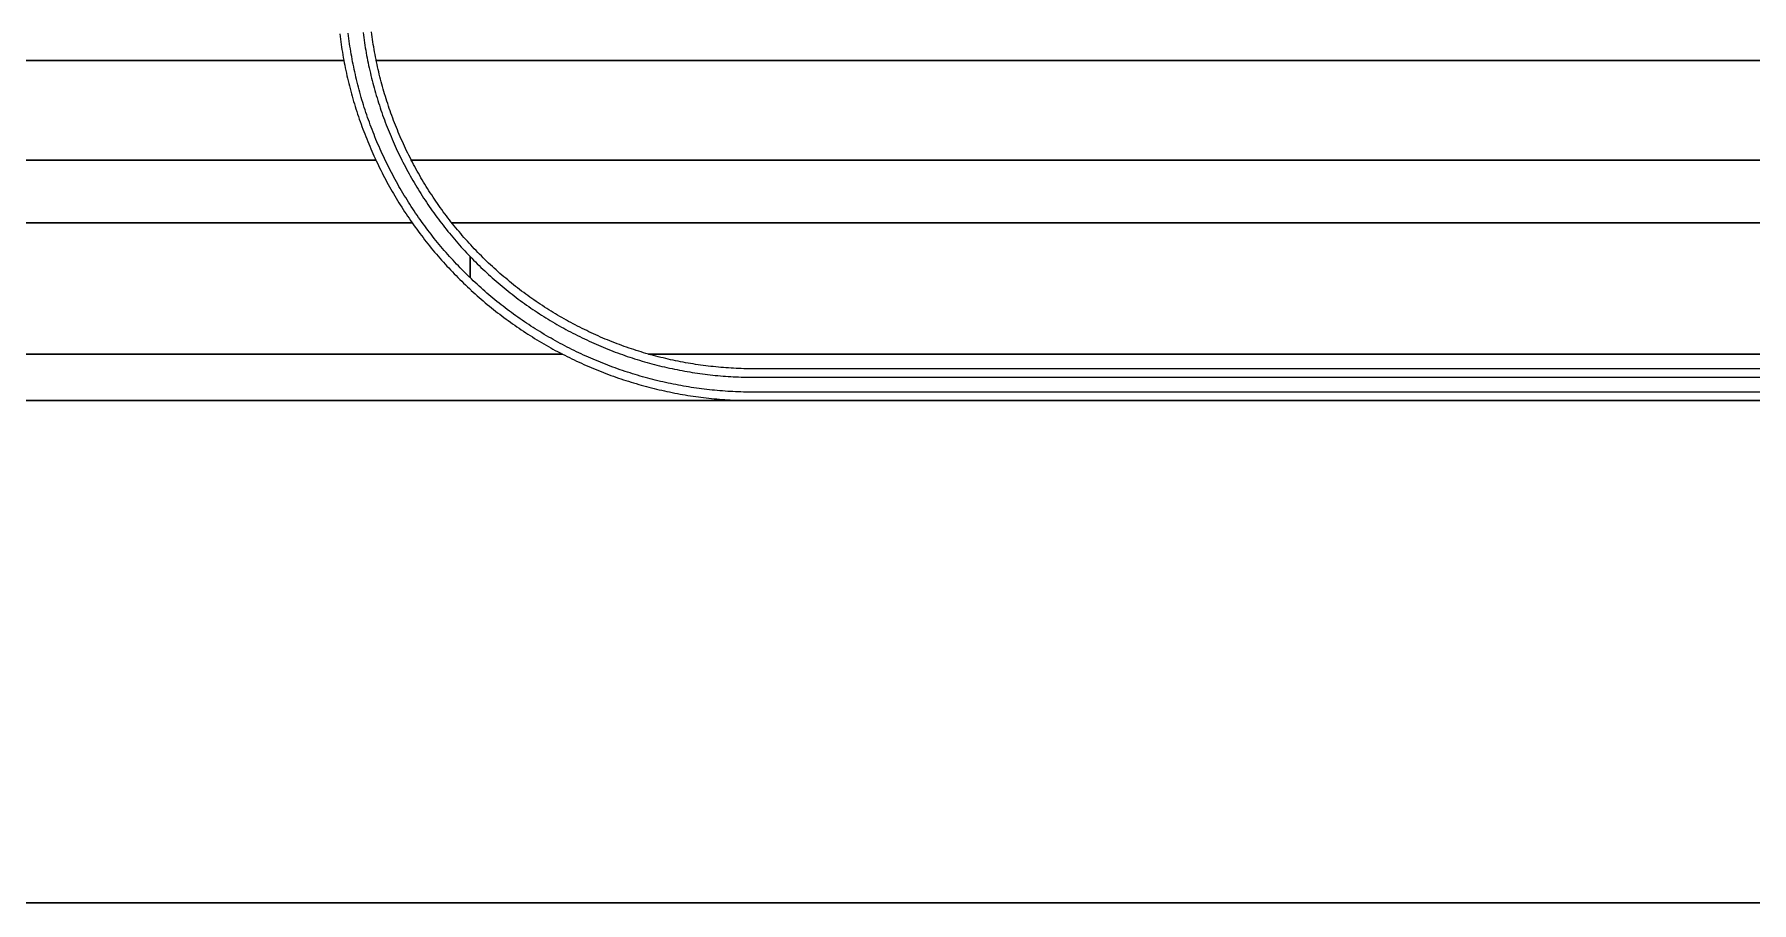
# Model space of a CAD drawing. Extents: x -3500 to 3500, y -3500 to 3500.
# Drawn here: x -1803.7 to -1396.2, y -1662.5 to -1456.3 of the extents above; entities that cross this region are included whole.
import ezdxf

# ---------------------------------------------------------------- set-up
doc = ezdxf.new("R2010")
doc.units = 0
for name, color, linetype in [('L5D0', 3, 'CONTINUOUS'), ('L5D100', 7, 'CONTINUOUS'), ('L5D11', 2, 'CONTINUOUS')]:
    doc.layers.add(name, color=color, linetype=linetype)

# ---------------------------------------------------------------- blocks, each defined once
blk = doc.blocks.new('ground_main_5')
at = {"layer": 'L5D0'}
for points in [[(-1731.2135, -1456.1965), (-1731.1355, -1456.8215), (-1731.054, -1457.446), (-1730.968, -1458.0695), (-1730.878, -1458.693), (-1730.7845, -1459.3155), (-1730.6865, -1459.9375), (-1730.585, -1460.559), (-1730.4795, -1461.1795), (-1730.37, -1461.7995), (-1730.2565, -1462.419), (-1730.139, -1463.0375), (-1730.0175, -1463.6555), (-1729.8925, -1464.2725), (-1729.763, -1464.889), (-1729.63, -1465.5045), (-1729.493, -1466.119), (-1729.352, -1466.7325), (-1729.207, -1467.3455), (-1729.0585, -1467.9575), (-1728.9055, -1468.568), (-1728.749, -1469.178), (-1728.589, -1469.787), (-1728.4245, -1470.395), (-1728.2565, -1471.0015), (-1728.0845, -1471.6075), (-1727.9085, -1472.212), (-1727.729, -1472.8155), (-1727.5455, -1473.418), (-1727.358, -1474.019), (-1727.167, -1474.619), (-1726.972, -1475.2175), (-1726.773, -1475.815), (-1726.5705, -1476.4115), (-1726.3645, -1477.0065), (-1726.154, -1477.6), (-1725.9405, -1478.192), (-1725.7225, -1478.783), (-1725.501, -1479.3725), (-1725.276, -1479.9605), (-1725.047, -1480.547), (-1724.8145, -1481.132), (-1724.578, -1481.716), (-1724.338, -1482.298), (-1724.0945, -1482.8785), (-1723.847, -1483.4575), (-1723.596, -1484.035), (-1723.341, -1484.611), (-1723.0825, -1485.185), (-1722.8205, -1485.7575), (-1722.6335, -1486.16), (-2341.139, -1486.16)], [(369.4065, -1486.16), (-1714.2245, -1486.16), (-1714.2515, -1486.1075), (-1714.526, -1485.57), (-1714.797, -1485.0305), (-1715.064, -1484.4895), (-1715.328, -1483.9465), (-1715.588, -1483.4015), (-1715.8445, -1482.855), (-1716.0975, -1482.307), (-1716.3465, -1481.757), (-1716.5925, -1481.206), (-1716.8345, -1480.6525), (-1717.0725, -1480.098), (-1717.3075, -1479.542), (-1717.5385, -1478.9845), (-1717.7655, -1478.425), (-1717.9895, -1477.8645), (-1718.209, -1477.302), (-1718.4255, -1476.7385), (-1718.638, -1476.1735), (-1718.8465, -1475.607), (-1719.0515, -1475.0395), (-1719.253, -1474.4705), (-1719.4505, -1473.9), (-1719.644, -1473.328), (-1719.834, -1472.755), (-1720.02, -1472.181), (-1720.2025, -1471.6055), (-1720.381, -1471.029), (-1720.556, -1470.451), (-1720.727, -1469.872), (-1720.894, -1469.292), (-1721.057, -1468.711), (-1721.2165, -1468.1285), (-1721.3725, -1467.5455), (-1721.524, -1466.961), (-1721.672, -1466.376), (-1721.816, -1465.7895), (-1721.956, -1465.2025), (-1722.0925, -1464.6145), (-1722.2245, -1464.0255), (-1722.353, -1463.4355), (-1722.478, -1462.845), (-1722.5985, -1462.2535), (-1722.7155, -1461.661), (-1722.828, -1461.068), (-1722.937, -1460.4745), (-1723.042, -1459.88), (-1723.1435, -1459.285), (-1723.2405, -1458.689), (-1723.3335, -1458.0925), (-1723.423, -1457.4955), (-1723.5085, -1456.898), (-1723.59, -1456.3), (-1723.6675, -1455.7015)], [(-2341.139, -1486.16), (-1722.6335, -1486.16), (-1722.555, -1486.3285), (-1722.2855, -1486.8975), (-1722.0125, -1487.465), (-1721.736, -1488.0305), (-1721.456, -1488.5945), (-1721.1725, -1489.157), (-1720.885, -1489.717), (-1720.594, -1490.2755), (-1720.2995, -1490.832), (-1720.002, -1491.387), (-1719.7005, -1491.94), (-1719.3955, -1492.4905), (-1719.087, -1493.0395), (-1718.775, -1493.5865), (-1718.4595, -1494.1315), (-1718.1405, -1494.6745), (-1717.8185, -1495.2155), (-1717.4925, -1495.7545), (-1717.1635, -1496.291), (-1716.831, -1496.826), (-1716.495, -1497.3585), (-1716.1555, -1497.8885), (-1715.813, -1498.417), (-1715.467, -1498.943), (-1715.1175, -1499.467), (-1714.7645, -1499.9885), (-1714.4085, -1500.508), (-1714.049, -1501.025), (-1713.6865, -1501.5395), (-1713.3205, -1502.052), (-1712.9515, -1502.562), (-1712.579, -1503.07), (-1712.2035, -1503.5755), (-1711.825, -1504.0785), (-1711.443, -1504.579), (-1711.0575, -1505.077), (-1710.6695, -1505.5725), (-1710.278, -1506.066), (-1709.883, -1506.5565), (-1709.4855, -1507.0445), (-1709.0845, -1507.5305), (-1708.681, -1508.0135), (-1708.274, -1508.494), (-1707.864, -1508.972), (-1707.451, -1509.447), (-1707.035, -1509.9195), (-1706.6155, -1510.3895), (-1706.1935, -1510.857), (-1705.7685, -1511.3215), (-1705.341, -1511.7835), (-1704.91, -1512.2425), (-1704.476, -1512.699), (-1704.0395, -1513.153), (-1703.6, -1513.6035), (-1703.1575, -1514.052), (-1702.712, -1514.497), (-1702.264, -1514.9395), (-1701.8135, -1515.379), (-1701.3595, -1515.8155), (-1700.903, -1516.2495), (-1700.444, -1516.6805), (-1700.1065, -1516.993), (-1699.982, -1517.108), (-1699.5175, -1517.533), (-1699.05, -1517.955), (-1698.58, -1518.3745), (-1698.1075, -1518.7905), (-1697.6325, -1519.2035), (-1697.1545, -1519.6135), (-1696.674, -1520.0205), (-1696.191, -1520.424), (-1695.705, -1520.825), (-1695.217, -1521.2225), (-1694.7265, -1521.6175), (-1694.233, -1522.009), (-1693.7375, -1522.397), (-1693.2395, -1522.7825), (-1692.739, -1523.1645), (-1692.236, -1523.543), (-1691.7305, -1523.9185), (-1691.2225, -1524.291), (-1690.7125, -1524.66), (-1690.2, -1525.026), (-1689.6855, -1525.3885), (-1689.168, -1525.748), (-1688.649, -1526.104), (-1688.1275, -1526.457), (-1687.6035, -1526.8065), (-1687.0775, -1527.1525), (-1686.549, -1527.495), (-1686.019, -1527.8345), (-1685.486, -1528.1705), (-1684.9515, -1528.503), (-1684.415, -1528.832), (-1683.876, -1529.158), (-1683.335, -1529.48), (-1682.792, -1529.799), (-1682.247, -1530.1145), (-1681.7, -1530.4265), (-1681.151, -1530.735), (-1680.6, -1531.04), (-1680.0475, -1531.3415), (-1679.4925, -1531.6395), (-1678.936, -1531.9335), (-1678.3775, -1532.2245), (-1678.36, -1532.2335), (-2338.8215, -1532.2335)], [(1359.3985, -1532.2335), (-1657.9525, -1532.2335), (-1658.5325, -1532.0665), (-1659.1115, -1531.8955), (-1659.6895, -1531.7205), (-1660.266, -1531.542), (-1660.8415, -1531.3595), (-1661.4155, -1531.1735), (-1661.9885, -1530.9835), (-1662.5605, -1530.79), (-1663.1305, -1530.5925), (-1663.7, -1530.391), (-1664.2675, -1530.186), (-1664.834, -1529.9775), (-1665.399, -1529.765), (-1665.9625, -1529.5485), (-1666.525, -1529.329), (-1667.0855, -1529.105), (-1667.645, -1528.878), (-1668.2025, -1528.647), (-1668.7585, -1528.412), (-1669.313, -1528.174), (-1669.8665, -1527.932), (-1670.4175, -1527.686), (-1670.9675, -1527.437), (-1671.5155, -1527.184), (-1672.062, -1526.9275), (-1672.6065, -1526.6675), (-1673.1495, -1526.4035), (-1673.691, -1526.1365), (-1674.2305, -1525.8655), (-1674.768, -1525.591), (-1675.304, -1525.313), (-1675.838, -1525.0315), (-1676.37, -1524.7465), (-1676.9005, -1524.458), (-1677.4285, -1524.166), (-1677.955, -1523.8705), (-1678.4795, -1523.5715), (-1679.002, -1523.2695), (-1679.5225, -1522.9635), (-1680.041, -1522.654), (-1680.557, -1522.3415), (-1681.0715, -1522.0255), (-1681.5835, -1521.706), (-1682.094, -1521.383), (-1682.6015, -1521.057), (-1683.1075, -1520.7275), (-1683.611, -1520.3945), (-1684.1125, -1520.058), (-1684.6115, -1519.7185), (-1685.1085, -1519.376), (-1685.603, -1519.03), (-1686.0955, -1518.6805), (-1686.5855, -1518.328), (-1687.073, -1517.972), (-1687.5585, -1517.613), (-1688.041, -1517.251), (-1688.5215, -1516.8855), (-1689, -1516.517), (-1689.4755, -1516.1455), (-1689.9485, -1515.7705), (-1690.4195, -1515.3925), (-1690.8875, -1515.0115), (-1691.3535, -1514.6275), (-1691.8165, -1514.2405), (-1692.277, -1513.85), (-1692.735, -1513.457), (-1693.1905, -1513.0605), (-1693.643, -1512.6615), (-1694.093, -1512.259), (-1694.5405, -1511.854), (-1694.9855, -1511.446), (-1695.4275, -1511.0345), (-1695.867, -1510.6205), (-1696.3035, -1510.204), (-1696.7375, -1509.784), (-1697.1685, -1509.3615), (-1697.5965, -1508.936), (-1698.022, -1508.508), (-1698.4445, -1508.077), (-1698.8645, -1507.643), (-1699.281, -1507.2065), (-1699.695, -1506.767), (-1700.1065, -1506.325), (-1700.5145, -1505.88), (-1700.9195, -1505.4325), (-1701.322, -1504.9825), (-1701.721, -1504.53), (-1702.1175, -1504.0745), (-1702.5105, -1503.6165), (-1702.901, -1503.156), (-1703.288, -1502.693), (-1703.672, -1502.227), (-1704.053, -1501.759), (-1704.431, -1501.288), (-1704.806, -1500.815), (-1705.1775, -1500.3395), (-1705.546, -1499.8615), (-1705.9115, -1499.3805), (-1706.2735, -1498.898), (-1706.6325, -1498.4125), (-1706.9885, -1497.925), (-1707.341, -1497.435), (-1707.6905, -1496.9425), (-1708.0365, -1496.448), (-1708.379, -1495.951), (-1708.7185, -1495.452), (-1709.055, -1494.9505), (-1709.388, -1494.447), (-1709.7175, -1493.941), (-1710.0435, -1493.4335), (-1710.3665, -1492.923), (-1710.686, -1492.411), (-1711.002, -1491.8965), (-1711.3145, -1491.3805), (-1711.624, -1490.862), (-1711.93, -1490.3415), (-1712.232, -1489.819), (-1712.531, -1489.2945), (-1712.8265, -1488.7685), (-1713.1185, -1488.24), (-1713.407, -1487.7095), (-1713.692, -1487.1775), (-1713.9735, -1486.6435), (-1714.2245, -1486.16), (369.4065, -1486.16)], [(-2338.8215, -1532.2335), (-1678.36, -1532.2335), (-1677.8175, -1532.512), (-1677.255, -1532.7955), (-1676.691, -1533.0755), (-1676.1255, -1533.352), (-1675.558, -1533.625), (-1674.989, -1533.8945), (-1674.418, -1534.16), (-1673.8455, -1534.4225), (-1673.2715, -1534.6805), (-1672.6955, -1534.9355), (-1672.118, -1535.1865), (-1671.539, -1535.434), (-1670.9585, -1535.6775), (-1670.3765, -1535.918), (-1669.7925, -1536.154), (-1669.2075, -1536.3865), (-1668.621, -1536.6155), (-1668.033, -1536.841), (-1667.4435, -1537.062), (-1666.8525, -1537.28), (-1666.2605, -1537.4935), (-1665.667, -1537.704), (-1665.072, -1537.91), (-1664.4755, -1538.113), (-1663.878, -1538.3115), (-1663.2795, -1538.5065), (-1662.6795, -1538.6975), (-1662.0785, -1538.885), (-1661.476, -1539.0685), (-1660.8725, -1539.248), (-1660.268, -1539.424), (-1659.662, -1539.596), (-1659.0555, -1539.764), (-1658.4475, -1539.9285), (-1657.8385, -1540.0885), (-1657.2285, -1540.245), (-1656.618, -1540.398), (-1656.006, -1540.5465), (-1655.393, -1540.6915), (-1654.7795, -1540.8325), (-1654.165, -1540.9695), (-1653.5495, -1541.1025), (-1652.933, -1541.232), (-1652.316, -1541.357), (-1651.698, -1541.4785), (-1651.0795, -1541.596), (-1650.46, -1541.7095), (-1649.84, -1541.819), (-1649.2195, -1541.9245), (-1648.598, -1542.0265), (-1647.976, -1542.124), (-1647.3535, -1542.2175), (-1646.73, -1542.3075), (-1646.1065, -1542.3935), (-1645.482, -1542.475), (-1644.857, -1542.553), (-1644.232, -1542.627), (-1643.606, -1542.697), (-1642.98, -1542.763), (-1642.353, -1542.825), (-1641.726, -1542.883), (-1641.099, -1542.937), (-1640.471, -1542.987), (-1639.843, -1543.033), (-1639.215, -1543.075), (-1638.5865, -1543.113), (-1637.9575, -1543.147), (-1637.3285, -1543.177), (-1636.6995, -1543.203), (-1636.07, -1543.225), (-1635.441, -1543.243), (-1634.8115, -1543.257), (-1634.1815, -1543.267), (-1633.552, -1543.273), (-1632.9225, -1543.275), (-717.1135, -1543.275)], [(-717.1135, -1535.725), (-1632.9225, -1535.725), (-1633.526, -1535.723), (-1634.1295, -1535.717), (-1634.733, -1535.707), (-1635.3365, -1535.693), (-1635.94, -1535.675), (-1636.5435, -1535.6535), (-1637.1465, -1535.6275), (-1637.7495, -1535.5975), (-1638.352, -1535.5635), (-1638.9545, -1535.526), (-1639.557, -1535.484), (-1640.1585, -1535.4385), (-1640.7605, -1535.3885), (-1641.3615, -1535.335), (-1641.9625, -1535.277), (-1642.563, -1535.2155), (-1643.163, -1535.15), (-1643.7625, -1535.0805), (-1644.362, -1535.007), (-1644.9605, -1534.9295), (-1645.5585, -1534.848), (-1646.156, -1534.7625), (-1646.753, -1534.673), (-1647.3495, -1534.58), (-1647.9455, -1534.483), (-1648.5405, -1534.3815), (-1649.135, -1534.2765), (-1649.7285, -1534.1675), (-1650.3215, -1534.055), (-1650.914, -1533.938), (-1651.5055, -1533.8175), (-1652.096, -1533.6925), (-1652.686, -1533.564), (-1653.275, -1533.432), (-1653.863, -1533.2955), (-1654.45, -1533.1555), (-1655.0365, -1533.0115), (-1655.6215, -1532.8635), (-1656.206, -1532.712), (-1656.789, -1532.556), (-1657.3715, -1532.3965), (-1657.9525, -1532.2335), (1359.3985, -1532.2335)]]:
    blk.add_lwpolyline(points, dxfattribs=at)
blk = doc.blocks.new('TOP_main_5_Cheese_100')
at = {"layer": 'L5D100'}
for points in [[(-1731.2135, -1456.1965), (-1731.1355, -1456.8215), (-1731.054, -1457.446), (-1730.968, -1458.0695), (-1730.878, -1458.693), (-1730.7845, -1459.3155), (-1730.6865, -1459.9375), (-1730.585, -1460.559), (-1730.4795, -1461.1795), (-1730.37, -1461.7995), (-1730.2565, -1462.419), (-1730.241, -1462.5), (-1937.5, -1462.5)], [(-262.5, -1462.5), (-1722.548, -1462.5), (-1722.5985, -1462.2535), (-1722.7155, -1461.661), (-1722.828, -1461.068), (-1722.937, -1460.4745), (-1723.042, -1459.88), (-1723.1435, -1459.285), (-1723.2405, -1458.689), (-1723.3335, -1458.0925), (-1723.423, -1457.4955), (-1723.5085, -1456.898), (-1723.59, -1456.3), (-1723.6675, -1455.7015)], [(-2342.329, -1462.5), (-1730.241, -1462.5), (-1730.139, -1463.0375), (-1730.0175, -1463.6555), (-1729.8925, -1464.2725), (-1729.763, -1464.889), (-1729.63, -1465.5045), (-1729.493, -1466.119), (-1729.352, -1466.7325), (-1729.207, -1467.3455), (-1729.0585, -1467.9575), (-1728.9055, -1468.568), (-1728.749, -1469.178), (-1728.589, -1469.787), (-1728.4245, -1470.395), (-1728.2565, -1471.0015), (-1728.0845, -1471.6075), (-1727.9085, -1472.212), (-1727.729, -1472.8155), (-1727.5455, -1473.418), (-1727.358, -1474.019), (-1727.167, -1474.619), (-1726.972, -1475.2175), (-1726.773, -1475.815), (-1726.5705, -1476.4115), (-1726.3645, -1477.0065), (-1726.154, -1477.6), (-1725.9405, -1478.192), (-1725.7225, -1478.783), (-1725.501, -1479.3725), (-1725.276, -1479.9605), (-1725.047, -1480.547), (-1724.8145, -1481.132), (-1724.578, -1481.716), (-1724.338, -1482.298), (-1724.0945, -1482.8785), (-1723.847, -1483.4575), (-1723.596, -1484.035), (-1723.341, -1484.611), (-1723.0825, -1485.185), (-1722.8205, -1485.7575), (-1722.6335, -1486.16), (-1722.555, -1486.3285), (-1722.2855, -1486.8975), (-1722.0125, -1487.465), (-1721.736, -1488.0305), (-1721.456, -1488.5945), (-1721.1725, -1489.157), (-1720.885, -1489.717), (-1720.594, -1490.2755), (-1720.2995, -1490.832), (-1720.002, -1491.387), (-1719.7005, -1491.94), (-1719.3955, -1492.4905), (-1719.087, -1493.0395), (-1718.775, -1493.5865), (-1718.4595, -1494.1315), (-1718.1405, -1494.6745), (-1717.8185, -1495.2155), (-1717.4925, -1495.7545), (-1717.1635, -1496.291), (-1716.831, -1496.826), (-1716.495, -1497.3585), (-1716.1555, -1497.8885), (-1715.813, -1498.417), (-1715.467, -1498.943), (-1715.1175, -1499.467), (-1714.7645, -1499.9885), (-1714.4085, -1500.508), (-1714.049, -1501.025), (-2340.3915, -1501.025)], [(1317.474, -1501.025), (-1704.6395, -1501.025), (-1704.806, -1500.815), (-1705.1775, -1500.3395), (-1705.546, -1499.8615), (-1705.9115, -1499.3805), (-1706.2735, -1498.898), (-1706.6325, -1498.4125), (-1706.9885, -1497.925), (-1707.341, -1497.435), (-1707.6905, -1496.9425), (-1708.0365, -1496.448), (-1708.379, -1495.951), (-1708.7185, -1495.452), (-1709.055, -1494.9505), (-1709.388, -1494.447), (-1709.7175, -1493.941), (-1710.0435, -1493.4335), (-1710.3665, -1492.923), (-1710.686, -1492.411), (-1711.002, -1491.8965), (-1711.3145, -1491.3805), (-1711.624, -1490.862), (-1711.93, -1490.3415), (-1712.232, -1489.819), (-1712.531, -1489.2945), (-1712.8265, -1488.7685), (-1713.1185, -1488.24), (-1713.407, -1487.7095), (-1713.692, -1487.1775), (-1713.9735, -1486.6435), (-1714.2245, -1486.16), (-1714.2515, -1486.1075), (-1714.526, -1485.57), (-1714.797, -1485.0305), (-1715.064, -1484.4895), (-1715.328, -1483.9465), (-1715.588, -1483.4015), (-1715.8445, -1482.855), (-1716.0975, -1482.307), (-1716.3465, -1481.757), (-1716.5925, -1481.206), (-1716.8345, -1480.6525), (-1717.0725, -1480.098), (-1717.3075, -1479.542), (-1717.5385, -1478.9845), (-1717.7655, -1478.425), (-1717.9895, -1477.8645), (-1718.209, -1477.302), (-1718.4255, -1476.7385), (-1718.638, -1476.1735), (-1718.8465, -1475.607), (-1719.0515, -1475.0395), (-1719.253, -1474.4705), (-1719.4505, -1473.9), (-1719.644, -1473.328), (-1719.834, -1472.755), (-1720.02, -1472.181), (-1720.2025, -1471.6055), (-1720.381, -1471.029), (-1720.556, -1470.451), (-1720.727, -1469.872), (-1720.894, -1469.292), (-1721.057, -1468.711), (-1721.2165, -1468.1285), (-1721.3725, -1467.5455), (-1721.524, -1466.961), (-1721.672, -1466.376), (-1721.816, -1465.7895), (-1721.956, -1465.2025), (-1722.0925, -1464.6145), (-1722.2245, -1464.0255), (-1722.353, -1463.4355), (-1722.478, -1462.845), (-1722.548, -1462.5), (310.877, -1462.5)], [(-2340.3915, -1501.025), (-1714.049, -1501.025), (-1713.6865, -1501.5395), (-1713.3205, -1502.052), (-1712.9515, -1502.562), (-1712.579, -1503.07), (-1712.2035, -1503.5755), (-1711.825, -1504.0785), (-1711.443, -1504.579), (-1711.0575, -1505.077), (-1710.6695, -1505.5725), (-1710.278, -1506.066), (-1709.883, -1506.5565), (-1709.4855, -1507.0445), (-1709.0845, -1507.5305), (-1708.681, -1508.0135), (-1708.274, -1508.494), (-1707.864, -1508.972), (-1707.451, -1509.447), (-1707.035, -1509.9195), (-1706.6155, -1510.3895), (-1706.1935, -1510.857), (-1705.7685, -1511.3215), (-1705.341, -1511.7835), (-1704.91, -1512.2425), (-1704.476, -1512.699), (-1704.0395, -1513.153), (-1703.6, -1513.6035), (-1703.1575, -1514.052), (-1702.712, -1514.497), (-1702.264, -1514.9395), (-1701.8135, -1515.379), (-1701.3595, -1515.8155), (-1700.903, -1516.2495), (-1700.444, -1516.6805), (-1700.1065, -1516.993), (-1699.982, -1517.108), (-1699.5175, -1517.533), (-1699.05, -1517.955), (-1698.58, -1518.3745), (-1698.1075, -1518.7905), (-1697.6325, -1519.2035), (-1697.1545, -1519.6135), (-1696.674, -1520.0205), (-1696.191, -1520.424), (-1695.705, -1520.825), (-1695.217, -1521.2225), (-1694.7265, -1521.6175), (-1694.233, -1522.009), (-1693.7375, -1522.397), (-1693.2395, -1522.7825), (-1692.739, -1523.1645), (-1692.236, -1523.543), (-1691.7305, -1523.9185), (-1691.2225, -1524.291), (-1690.7125, -1524.66), (-1690.2, -1525.026), (-1689.6855, -1525.3885), (-1689.168, -1525.748), (-1688.649, -1526.104), (-1688.1275, -1526.457), (-1687.6035, -1526.8065), (-1687.0775, -1527.1525), (-1686.549, -1527.495), (-1686.019, -1527.8345), (-1685.486, -1528.1705), (-1684.9515, -1528.503), (-1684.415, -1528.832), (-1683.876, -1529.158), (-1683.335, -1529.48), (-1682.792, -1529.799), (-1682.247, -1530.1145), (-1681.7, -1530.4265), (-1681.151, -1530.735), (-1680.6, -1531.04), (-1680.0475, -1531.3415), (-1679.4925, -1531.6395), (-1678.936, -1531.9335), (-1678.3775, -1532.2245), (-1678.36, -1532.2335), (-1677.8175, -1532.512), (-1677.255, -1532.7955), (-1676.691, -1533.0755), (-1676.1255, -1533.352), (-1675.558, -1533.625), (-1674.989, -1533.8945), (-1674.418, -1534.16), (-1673.8455, -1534.4225), (-1673.2715, -1534.6805), (-1672.6955, -1534.9355), (-1672.118, -1535.1865), (-1671.539, -1535.434), (-1670.9585, -1535.6775), (-1670.3765, -1535.918), (-1669.7925, -1536.154), (-1669.2075, -1536.3865), (-1668.621, -1536.6155), (-1668.033, -1536.841), (-1667.4435, -1537.062), (-1666.8525, -1537.28), (-1666.2605, -1537.4935), (-1665.667, -1537.704), (-1665.072, -1537.91), (-1664.4755, -1538.113), (-1663.878, -1538.3115), (-1663.2795, -1538.5065), (-1662.6795, -1538.6975), (-1662.0785, -1538.885), (-1661.476, -1539.0685), (-1660.8725, -1539.248), (-1660.268, -1539.424), (-1659.662, -1539.596), (-1659.0555, -1539.764), (-1658.4475, -1539.9285), (-1657.8385, -1540.0885), (-1657.2285, -1540.245), (-1656.618, -1540.398), (-1656.006, -1540.5465), (-1655.393, -1540.6915), (-1654.7795, -1540.8325), (-1654.165, -1540.9695), (-1653.5495, -1541.1025), (-1652.933, -1541.232), (-1652.316, -1541.357), (-1651.698, -1541.4785), (-1651.0795, -1541.596), (-1650.46, -1541.7095), (-1649.84, -1541.819), (-1649.2195, -1541.9245), (-1648.598, -1542.0265), (-1647.976, -1542.124), (-1647.3535, -1542.2175), (-1646.73, -1542.3075), (-1646.1065, -1542.3935), (-1645.482, -1542.475), (-1644.857, -1542.553), (-1644.232, -1542.627), (-1643.606, -1542.697), (-1642.98, -1542.763), (-1642.353, -1542.825), (-1641.726, -1542.883), (-1641.099, -1542.937), (-1640.471, -1542.987), (-1639.843, -1543.033), (-1639.215, -1543.075), (-1638.5865, -1543.113), (-1637.9575, -1543.147), (-1637.3285, -1543.177), (-1636.6995, -1543.203), (-1636.07, -1543.225), (-1635.441, -1543.243), (-1634.8115, -1543.257), (-1634.1815, -1543.267), (-1633.552, -1543.273), (-1632.9225, -1543.275), (-717.1135, -1543.275)], [(-717.1135, -1535.725), (-1632.9225, -1535.725), (-1633.526, -1535.723), (-1634.1295, -1535.717), (-1634.733, -1535.707), (-1635.3365, -1535.693), (-1635.94, -1535.675), (-1636.5435, -1535.6535), (-1637.1465, -1535.6275), (-1637.7495, -1535.5975), (-1638.352, -1535.5635), (-1638.9545, -1535.526), (-1639.557, -1535.484), (-1640.1585, -1535.4385), (-1640.7605, -1535.3885), (-1641.3615, -1535.335), (-1641.9625, -1535.277), (-1642.563, -1535.2155), (-1643.163, -1535.15), (-1643.7625, -1535.0805), (-1644.362, -1535.007), (-1644.9605, -1534.9295), (-1645.5585, -1534.848), (-1646.156, -1534.7625), (-1646.753, -1534.673), (-1647.3495, -1534.58), (-1647.9455, -1534.483), (-1648.5405, -1534.3815), (-1649.135, -1534.2765), (-1649.7285, -1534.1675), (-1650.3215, -1534.055), (-1650.914, -1533.938), (-1651.5055, -1533.8175), (-1652.096, -1533.6925), (-1652.686, -1533.564), (-1653.275, -1533.432), (-1653.863, -1533.2955), (-1654.45, -1533.1555), (-1655.0365, -1533.0115), (-1655.6215, -1532.8635), (-1656.206, -1532.712), (-1656.789, -1532.556), (-1657.3715, -1532.3965), (-1657.9525, -1532.2335), (-1658.5325, -1532.0665), (-1659.1115, -1531.8955), (-1659.6895, -1531.7205), (-1660.266, -1531.542), (-1660.8415, -1531.3595), (-1661.4155, -1531.1735), (-1661.9885, -1530.9835), (-1662.5605, -1530.79), (-1663.1305, -1530.5925), (-1663.7, -1530.391), (-1664.2675, -1530.186), (-1664.834, -1529.9775), (-1665.399, -1529.765), (-1665.9625, -1529.5485), (-1666.525, -1529.329), (-1667.0855, -1529.105), (-1667.645, -1528.878), (-1668.2025, -1528.647), (-1668.7585, -1528.412), (-1669.313, -1528.174), (-1669.8665, -1527.932), (-1670.4175, -1527.686), (-1670.9675, -1527.437), (-1671.5155, -1527.184), (-1672.062, -1526.9275), (-1672.6065, -1526.6675), (-1673.1495, -1526.4035), (-1673.691, -1526.1365), (-1674.2305, -1525.8655), (-1674.768, -1525.591), (-1675.304, -1525.313), (-1675.838, -1525.0315), (-1676.37, -1524.7465), (-1676.9005, -1524.458), (-1677.4285, -1524.166), (-1677.955, -1523.8705), (-1678.4795, -1523.5715), (-1679.002, -1523.2695), (-1679.5225, -1522.9635), (-1680.041, -1522.654), (-1680.557, -1522.3415), (-1681.0715, -1522.0255), (-1681.5835, -1521.706), (-1682.094, -1521.383), (-1682.6015, -1521.057), (-1683.1075, -1520.7275), (-1683.611, -1520.3945), (-1684.1125, -1520.058), (-1684.6115, -1519.7185), (-1685.1085, -1519.376), (-1685.603, -1519.03), (-1686.0955, -1518.6805), (-1686.5855, -1518.328), (-1687.073, -1517.972), (-1687.5585, -1517.613), (-1688.041, -1517.251), (-1688.5215, -1516.8855), (-1689, -1516.517), (-1689.4755, -1516.1455), (-1689.9485, -1515.7705), (-1690.4195, -1515.3925), (-1690.8875, -1515.0115), (-1691.3535, -1514.6275), (-1691.8165, -1514.2405), (-1692.277, -1513.85), (-1692.735, -1513.457), (-1693.1905, -1513.0605), (-1693.643, -1512.6615), (-1694.093, -1512.259), (-1694.5405, -1511.854), (-1694.9855, -1511.446), (-1695.4275, -1511.0345), (-1695.867, -1510.6205), (-1696.3035, -1510.204), (-1696.7375, -1509.784), (-1697.1685, -1509.3615), (-1697.5965, -1508.936), (-1698.022, -1508.508), (-1698.4445, -1508.077), (-1698.8645, -1507.643), (-1699.281, -1507.2065), (-1699.695, -1506.767), (-1700.1065, -1506.325), (-1700.5145, -1505.88), (-1700.9195, -1505.4325), (-1701.322, -1504.9825), (-1701.721, -1504.53), (-1702.1175, -1504.0745), (-1702.5105, -1503.6165), (-1702.901, -1503.156), (-1703.288, -1502.693), (-1703.672, -1502.227), (-1704.053, -1501.759), (-1704.431, -1501.288), (-1704.6395, -1501.025), (1317.474, -1501.025)], [(1367.937, -1543.275), (-37.5, -1543.275), (-37.5, -1537.5), (-62.5, -1537.5), (-62.5, -1543.275), (-137.5, -1543.275), (-137.5, -1537.5), (-162.5, -1537.5), (-162.5, -1543.275), (-237.5, -1543.275), (-237.5, -1537.5), (-262.5, -1537.5), (-262.5, -1543.275), (-1937.5, -1543.275), (-1937.5, -1537.5), (-1962.5, -1537.5), (-1962.5, -1543.275), (-2037.5, -1543.275), (-2037.5, -1537.5), (-2062.5, -1537.5), (-2062.5, -1543.275), (-2338.2665, -1543.275)], [(-2338.2665, -1543.275), (-2062.5, -1543.275), (-2062.5, -1559.9465), (-2057.779, -1562.5), (-2037.5, -1562.5), (-2037.5, -1543.275), (-1962.5, -1543.275), (-1962.5, -1562.5), (-1937.5, -1562.5), (-1937.5, -1543.275), (-462.5, -1543.275)], [(-462.5, -1662.5), (-1937.5, -1662.5), (-1937.5, -1637.5), (-1950, -1637.5), (-1950, -1662.5), (-2293.3055, -1662.5)], [(-2293.3055, -1662.5), (1384.2705, -1662.5)]]:
    blk.add_lwpolyline(points, dxfattribs=at)
blk = doc.blocks.new('TOP_main_5')
at = {"layer": 'L5D11'}
for points in [[(-1725.664, -1455.8545), (-1725.586, -1456.4615), (-1725.504, -1457.0675), (-1725.4185, -1457.673), (-1725.3285, -1458.2785), (-1725.235, -1458.883), (-1725.137, -1459.4865), (-1725.0355, -1460.09), (-1724.93, -1460.6925), (-1724.8205, -1461.294), (-1724.707, -1461.8955), (-1724.5895, -1462.4955), (-1724.4685, -1463.095), (-1724.343, -1463.694), (-1724.214, -1464.292), (-1724.081, -1464.889), (-1723.944, -1465.485), (-1723.803, -1466.0805), (-1723.6585, -1466.675), (-1723.5095, -1467.268), (-1723.357, -1467.8605), (-1723.201, -1468.452), (-1723.0405, -1469.0425), (-1722.8765, -1469.6315), (-1722.7085, -1470.22), (-1722.5365, -1470.807), (-1722.361, -1471.393), (-1722.1815, -1471.9775), (-1721.998, -1472.561), (-1721.811, -1473.1435), (-1721.62, -1473.7245), (-1721.4255, -1474.3045), (-1721.227, -1474.883), (-1721.0245, -1475.4605), (-1720.8185, -1476.0365), (-1720.6085, -1476.611), (-1720.395, -1477.1845), (-1720.1775, -1477.756), (-1719.9565, -1478.3265), (-1719.732, -1478.8955), (-1719.5035, -1479.463), (-1719.271, -1480.0285), (-1719.035, -1480.593), (-1718.7955, -1481.156), (-1718.552, -1481.717), (-1718.305, -1482.277), (-1718.0545, -1482.835), (-1717.8005, -1483.391), (-1717.5425, -1483.946), (-1717.281, -1484.499), (-1717.0155, -1485.05), (-1716.747, -1485.5995), (-1716.4745, -1486.1475), (-1716.1985, -1486.6935), (-1715.919, -1487.2375), (-1715.636, -1487.7795), (-1715.3495, -1488.32), (-1715.0595, -1488.8585), (-1714.7655, -1489.3955), (-1714.4685, -1489.93), (-1714.168, -1490.4625), (-1713.864, -1490.9935), (-1713.556, -1491.522), (-1713.245, -1492.049), (-1712.9305, -1492.5735), (-1712.613, -1493.096), (-1712.2915, -1493.617), (-1711.9665, -1494.135), (-1711.6385, -1494.6515), (-1711.307, -1495.1655), (-1710.9725, -1495.6775), (-1710.634, -1496.187), (-1710.2925, -1496.6945), (-1709.948, -1497.2), (-1709.5995, -1497.703), (-1709.248, -1498.2035), (-1708.8935, -1498.702), (-1708.5355, -1499.198), (-1708.1745, -1499.692), (-1707.81, -1500.183), (-1707.4425, -1500.672), (-1707.0715, -1501.1585), (-1706.6975, -1501.6425), (-1706.3205, -1502.1245), (-1705.9405, -1502.6035), (-1705.557, -1503.08), (-1705.1705, -1503.5545), (-1704.7805, -1504.026), (-1704.388, -1504.495), (-1703.9925, -1504.9615), (-1703.5935, -1505.425), (-1703.1915, -1505.8865), (-1702.787, -1506.345), (-1702.379, -1506.801), (-1701.968, -1507.254), (-1701.5545, -1507.7045), (-1701.1375, -1508.1525), (-1700.718, -1508.5975), (-1700.2955, -1509.04), (-1700.2955, -1514.064), (-1700.4125, -1513.951), (-1700.858, -1513.517), (-1701.3005, -1513.08), (-1701.7405, -1512.6405), (-1702.1775, -1512.1975), (-1702.6115, -1511.752), (-1703.043, -1511.304), (-1703.4715, -1510.853), (-1703.897, -1510.3995), (-1704.3195, -1509.943), (-1704.739, -1509.484), (-1705.1555, -1509.022), (-1705.5695, -1508.5575), (-1705.98, -1508.0905), (-1706.388, -1507.621), (-1706.7925, -1507.1485), (-1707.1945, -1506.6735), (-1707.593, -1506.196), (-1707.9885, -1505.716), (-1708.381, -1505.2335), (-1708.7705, -1504.7485), (-1709.1565, -1504.261), (-1709.5395, -1503.771), (-1709.9195, -1503.2785), (-1710.2965, -1502.7835), (-1710.67, -1502.2865), (-1711.0405, -1501.787), (-1711.4075, -1501.285), (-1711.7715, -1500.7805), (-1712.1325, -1500.2735), (-1712.49, -1499.7645), (-1712.844, -1499.2535), (-1713.195, -1498.74), (-1713.5425, -1498.224), (-1713.887, -1497.706), (-1714.228, -1497.186), (-1714.5655, -1496.6635), (-1714.9, -1496.139), (-1715.231, -1495.6125), (-1715.5585, -1495.0835), (-1715.8825, -1494.553), (-1716.203, -1494.02), (-1716.5205, -1493.485), (-1716.8345, -1492.948), (-1717.145, -1492.409), (-1717.4515, -1491.868), (-1717.755, -1491.325), (-1718.055, -1490.78), (-1718.3515, -1490.2335), (-1718.6445, -1489.6845), (-1718.934, -1489.134), (-1719.22, -1488.582), (-1719.5025, -1488.0275), (-1719.7815, -1487.4715), (-1720.0565, -1486.914), (-1720.328, -1486.3545), (-1720.596, -1485.793), (-1720.8605, -1485.23), (-1721.1215, -1484.6655), (-1721.379, -1484.099), (-1721.6325, -1483.531), (-1721.8825, -1482.9615), (-1722.1285, -1482.3905), (-1722.371, -1481.818), (-1722.61, -1481.2435), (-1722.8455, -1480.6675), (-1723.077, -1480.0905), (-1723.305, -1479.5115), (-1723.529, -1478.9315), (-1723.7495, -1478.35), (-1723.966, -1477.767), (-1724.179, -1477.1825), (-1724.388, -1476.5965), (-1724.5935, -1476.0095), (-1724.7955, -1475.421), (-1724.993, -1474.8315), (-1725.1875, -1474.2405), (-1725.3775, -1473.6485), (-1725.564, -1473.055), (-1725.747, -1472.4605), (-1725.9255, -1471.865), (-1726.101, -1471.268), (-1726.272, -1470.67), (-1726.4395, -1470.071), (-1726.603, -1469.471), (-1726.7625, -1468.8695), (-1726.9185, -1468.2675), (-1727.0705, -1467.6645), (-1727.2185, -1467.0605), (-1727.363, -1466.4555), (-1727.503, -1465.8495), (-1727.6395, -1465.2425), (-1727.772, -1464.635), (-1727.901, -1464.0265), (-1728.0255, -1463.417), (-1728.1465, -1462.807), (-1728.2635, -1462.196), (-1728.3765, -1461.5845), (-1728.4855, -1460.972), (-1728.5905, -1460.359), (-1728.692, -1459.745), (-1728.7895, -1459.131), (-1728.8825, -1458.516), (-1728.972, -1457.9005), (-1729.0575, -1457.2845), (-1729.139, -1456.6675), (-1729.2165, -1456.0505)], [(-717.1135, -1541.275), (-1632.9225, -1541.275), (-1633.5445, -1541.273), (-1634.1665, -1541.267), (-1634.788, -1541.257), (-1635.41, -1541.243), (-1636.032, -1541.225), (-1636.6535, -1541.203), (-1637.275, -1541.1775), (-1637.896, -1541.1475), (-1638.517, -1541.1135), (-1639.138, -1541.0755), (-1639.7585, -1541.034), (-1640.379, -1540.988), (-1640.999, -1540.938), (-1641.6185, -1540.8845), (-1642.238, -1540.8265), (-1642.857, -1540.765), (-1643.4755, -1540.6995), (-1644.0935, -1540.6295), (-1644.711, -1540.556), (-1645.328, -1540.4785), (-1645.945, -1540.397), (-1646.561, -1540.3115), (-1647.1765, -1540.222), (-1647.7915, -1540.129), (-1648.4055, -1540.0315), (-1649.0195, -1539.93), (-1649.6325, -1539.825), (-1650.2445, -1539.716), (-1650.8565, -1539.603), (-1651.4675, -1539.486), (-1652.0775, -1539.365), (-1652.687, -1539.2405), (-1653.2955, -1539.1115), (-1653.903, -1538.979), (-1654.51, -1538.8425), (-1655.116, -1538.7025), (-1655.721, -1538.558), (-1656.325, -1538.41), (-1656.928, -1538.258), (-1657.53, -1538.102), (-1658.1315, -1537.9425), (-1658.7315, -1537.779), (-1659.3305, -1537.6115), (-1659.9285, -1537.4405), (-1660.5255, -1537.265), (-1661.121, -1537.0865), (-1661.7155, -1536.9035), (-1662.309, -1536.717), (-1662.901, -1536.527), (-1663.492, -1536.3325), (-1664.0815, -1536.135), (-1664.67, -1535.933), (-1665.257, -1535.728), (-1665.843, -1535.5185), (-1666.4275, -1535.3055), (-1667.0105, -1535.089), (-1667.592, -1534.8685), (-1668.172, -1534.6445), (-1668.751, -1534.4165), (-1669.328, -1534.185), (-1669.904, -1533.9495), (-1670.478, -1533.711), (-1671.051, -1533.468), (-1671.622, -1533.222), (-1672.1915, -1532.972), (-1672.7595, -1532.7185), (-1673.326, -1532.461), (-1673.8905, -1532.2), (-1674.4535, -1531.936), (-1675.015, -1531.6675), (-1675.5745, -1531.396), (-1676.132, -1531.121), (-1676.688, -1530.842), (-1677.2425, -1530.5595), (-1677.7945, -1530.2735), (-1678.345, -1529.984), (-1678.894, -1529.691), (-1679.4405, -1529.3945), (-1679.9855, -1529.0945), (-1680.5285, -1528.791), (-1681.0695, -1528.4845), (-1681.6085, -1528.174), (-1682.1455, -1527.86), (-1682.6805, -1527.5425), (-1683.2135, -1527.222), (-1683.744, -1526.898), (-1684.273, -1526.5705), (-1684.7995, -1526.2395), (-1685.324, -1525.905), (-1685.8465, -1525.5675), (-1686.3665, -1525.2265), (-1686.8845, -1524.882), (-1687.4005, -1524.5345), (-1687.914, -1524.1835), (-1688.425, -1523.8295), (-1688.934, -1523.472), (-1689.441, -1523.111), (-1689.9455, -1522.747), (-1690.4475, -1522.38), (-1690.947, -1522.0095), (-1691.444, -1521.636), (-1691.939, -1521.259), (-1692.4315, -1520.879), (-1692.9215, -1520.496), (-1693.409, -1520.11), (-1693.894, -1519.7205), (-1694.3765, -1519.328), (-1694.8565, -1518.9325), (-1695.334, -1518.534), (-1695.809, -1518.132), (-1696.2815, -1517.7275), (-1696.751, -1517.3195), (-1697.218, -1516.909), (-1697.6825, -1516.4955), (-1698.1445, -1516.0785), (-1698.6035, -1515.659), (-1699.06, -1515.2365), (-1699.5135, -1514.811), (-1699.9645, -1514.3825), (-1700.2955, -1514.064), (-1700.2955, -1509.04), (-1699.87, -1509.4795), (-1699.442, -1509.9165), (-1699.011, -1510.3505), (-1698.577, -1510.7815), (-1698.14, -1511.2095), (-1697.7005, -1511.635), (-1697.258, -1512.0575), (-1696.813, -1512.4775), (-1696.365, -1512.894), (-1695.9145, -1513.3075), (-1695.4615, -1513.7185), (-1695.0055, -1514.1265), (-1694.547, -1514.531), (-1694.0855, -1514.933), (-1693.622, -1515.332), (-1693.1555, -1515.7275), (-1692.6865, -1516.12), (-1692.215, -1516.51), (-1691.7405, -1516.8965), (-1691.264, -1517.28), (-1690.785, -1517.66), (-1690.303, -1518.037), (-1689.819, -1518.411), (-1689.3325, -1518.782), (-1688.8435, -1519.1495), (-1688.3525, -1519.514), (-1687.8585, -1519.875), (-1687.3625, -1520.233), (-1686.864, -1520.588), (-1686.3635, -1520.939), (-1685.8605, -1521.2875), (-1685.355, -1521.632), (-1684.8475, -1521.9735), (-1684.338, -1522.312), (-1683.826, -1522.6465), (-1683.312, -1522.978), (-1682.7955, -1523.306), (-1682.277, -1523.631), (-1681.7565, -1523.9525), (-1681.234, -1524.27), (-1680.7095, -1524.5845), (-1680.1825, -1524.8955), (-1679.654, -1525.2035), (-1679.123, -1525.5075), (-1678.5905, -1525.808), (-1678.056, -1526.105), (-1677.519, -1526.399), (-1676.9805, -1526.689), (-1676.44, -1526.9755), (-1675.898, -1527.2585), (-1675.3535, -1527.538), (-1674.808, -1527.814), (-1674.26, -1528.0865), (-1673.7105, -1528.355), (-1673.1595, -1528.6205), (-1672.6065, -1528.882), (-1672.0515, -1529.14), (-1671.4955, -1529.394), (-1670.9375, -1529.6445), (-1670.3775, -1529.8915), (-1669.8165, -1530.135), (-1669.2535, -1530.3745), (-1668.689, -1530.6105), (-1668.1235, -1530.843), (-1667.556, -1531.0715), (-1666.987, -1531.296), (-1666.4165, -1531.517), (-1665.845, -1531.7345), (-1665.2715, -1531.948), (-1664.697, -1532.158), (-1664.121, -1532.364), (-1663.5435, -1532.5665), (-1662.965, -1532.765), (-1662.385, -1532.9595), (-1661.804, -1533.1505), (-1661.2215, -1533.3375), (-1660.638, -1533.521), (-1660.0535, -1533.7005), (-1659.4675, -1533.876), (-1658.8805, -1534.048), (-1658.292, -1534.216), (-1657.703, -1534.38), (-1657.1125, -1534.5405), (-1656.521, -1534.6965), (-1655.9285, -1534.849), (-1655.3355, -1534.998), (-1654.741, -1535.1425), (-1654.1455, -1535.2835), (-1653.5495, -1535.4205), (-1652.9525, -1535.5535), (-1652.3545, -1535.6825), (-1651.7555, -1535.808), (-1651.156, -1535.929), (-1650.556, -1536.0465), (-1649.9545, -1536.16), (-1649.353, -1536.2695), (-1648.7505, -1536.375), (-1648.147, -1536.4765), (-1647.543, -1536.5745), (-1646.9385, -1536.668), (-1646.3335, -1536.758), (-1645.728, -1536.8435), (-1645.122, -1536.9255), (-1644.515, -1537.0035), (-1643.908, -1537.077), (-1643.3, -1537.147), (-1642.692, -1537.213), (-1642.0835, -1537.275), (-1641.4745, -1537.333), (-1640.865, -1537.387), (-1640.2555, -1537.437), (-1639.6455, -1537.483), (-1639.035, -1537.525), (-1638.4245, -1537.563), (-1637.814, -1537.597), (-1637.203, -1537.627), (-1636.5915, -1537.653), (-1635.9805, -1537.675), (-1635.369, -1537.693), (-1634.7575, -1537.707), (-1634.146, -1537.717), (-1633.534, -1537.723), (-1632.9225, -1537.725), (-717.1135, -1537.725)]]:
    blk.add_lwpolyline(points, dxfattribs=at)
for name in ['ground_main_5', 'TOP_main_5_Cheese_100']:
    blk.add_blockref(name, (0, 0))
blk = doc.blocks.new('TOP_main')
blk.add_blockref('TOP_main_5', (0, 0))

msp = doc.modelspace()

# ---------------------------------------------------------------- block references
msp.add_blockref('TOP_main', (0, 0))

doc.saveas('drawing.dxf')
